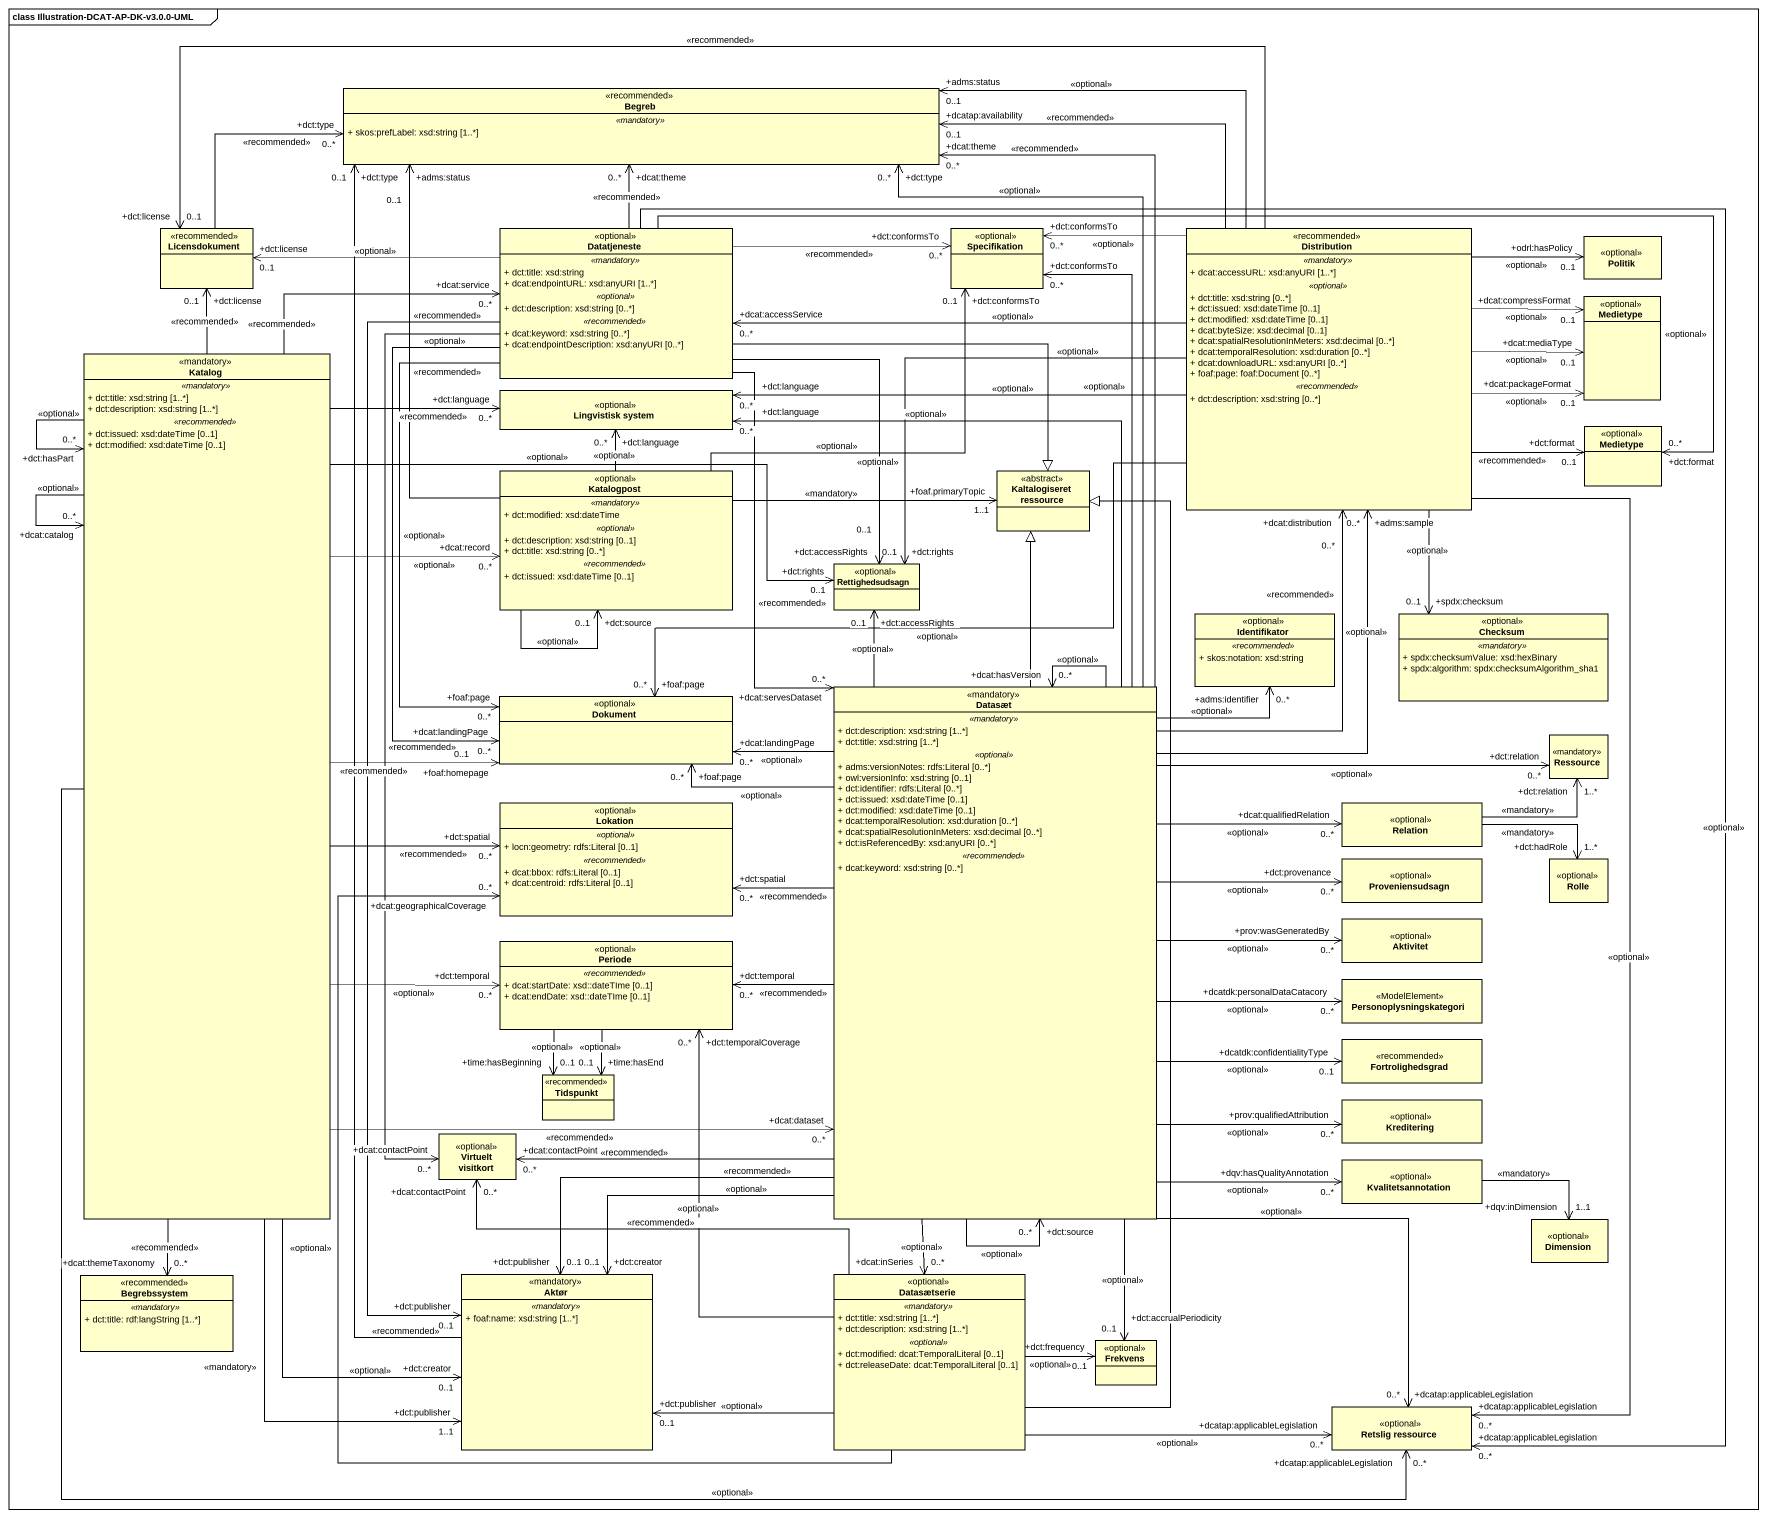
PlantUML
@startuml
mainframe class Illustration-DCAT-AP-DK-v3.0.0-UML
hide circle
hide empty members
skinparam classAttributeIconSize 0
class Begreb <<recommended>> {
  .. <<mandatory>> ..
  + skos:prefLabel: xsd:string [1..*]
}
class Licensdokument <<recommended>>
class Datatjeneste <<optional>> {
  .. <<mandatory>> ..
  + dct:title: xsd:string
  + dcat:endpointURL: xsd:anyURI [1..*]
  .. <<optional>> ..
  + dct:description: xsd:string [0..*]
  .. <<recommended>> ..
  + dcat:keyword: xsd:string [0..*]
  + dcat:endpointDescription: xsd:anyURI [0..*]
}
class Specifikation <<optional>>
class Distribution <<recommended>> {
  .. <<mandatory>> ..
  + dcat:accessURL: xsd:anyURI [1..*]
  .. <<optional>> ..
  + dct:title: xsd:string [0..*]
  + dct:issued: xsd:dateTime [0..1]
  + dct:modified: xsd:dateTime [0..1]
  + dcat:byteSize: xsd:decimal [0..1]
  + dcat:spatialResolutionInMeters: xsd:decimal [0..*]
  + dcat:temporalResolution: xsd:duration [0..*]
  + dcat:downloadURL: xsd:anyURI [0..*]
  + foaf:page: foaf:Document [0..*]
  .. <<recommended>> ..
  + dct:description: xsd:string [0..*]
}
class Politik <<optional>>
class Medietype <<optional>>
class Katalog <<mandatory>> {
  .. <<mandatory>> ..
  + dct:title: xsd:string [1..*]
  + dct:description: xsd:string [1..*]
  .. <<recommended>> ..
  + dct:issued: xsd:dateTime [0..1]
  + dct:modified: xsd:dateTime [0..1]
}
class "Lingvistisk system" as Lingvistisk_system <<optional>>
class "Medietype" as Medietype_2 <<optional>>
class Katalogpost <<optional>> {
  .. <<mandatory>> ..
  + dct:modified: xsd:dateTime
  .. <<optional>> ..
  + dct:description: xsd:string [0..1]
  + dct:title: xsd:string [0..*]
  .. <<recommended>> ..
  + dct:issued: xsd:dateTime [0..1]
}
class "Kaltalogiseret ressource" as Kaltalogiseret_ressource <<abstract>>
class Rettighedsudsagn <<optional>>
class Identifikator <<optional>> {
  .. <<recommended>> ..
  + skos:notation: xsd:string
}
class Checksum <<optional>> {
  .. <<mandatory>> ..
  + spdx:checksumValue: xsd:hexBinary
  + spdx:algorithm: spdx:checksumAlgorithm_sha1
}
class Dokument <<optional>>
class Datasæt <<mandatory>> {
  .. <<mandatory>> ..
  + dct:description: xsd:string [1..*]
  + dct:title: xsd:string [1..*]
  .. <<optional>> ..
  + adms:versionNotes: rdfs:Literal [0..*]
  + owl:versionInfo: xsd:string [0..1]
  + dct:identifier: rdfs:Literal [0..*]
  + dct:issued: xsd:dateTime [0..1]
  + dct:modified: xsd:dateTime [0..1]
  + dcat:temporalResolution: xsd:duration [0..*]
  + dcat:spatialResolutionInMeters: xsd:decimal [0..*]
  + dct:isReferencedBy: xsd:anyURI [0..*]
  .. <<recommended>> ..
  + dcat:keyword: xsd:string [0..*]
}
class Ressource <<mandatory>>
class Lokation <<optional>> {
  .. <<optional>> ..
  + locn:geometry: rdfs:Literal [0..1]
  .. <<recommended>> ..
  + dcat:bbox: rdfs:Literal [0..1]
  + dcat:centroid: rdfs:Literal [0..1]
}
class Relation <<optional>>
class Proveniensudsagn <<optional>>
class Rolle <<optional>>
class Periode <<optional>> {
  .. <<recommended>> ..
  + dcat:startDate: xsd::dateTIme [0..1]
  + dcat:endDate: xsd::dateTIme [0..1]
}
class Aktivitet <<optional>>
class Personoplysningskategori <<ModelElement>>
class Fortrolighedsgrad <<recommended>>
class Tidspunkt <<recommended>>
class Kreditering <<optional>>
class "Virtuelt visitkort" as Virtuelt_visitkort <<optional>>
class Kvalitetsannotation <<optional>>
class Dimension <<optional>>
class Begrebssystem <<recommended>> {
  .. <<mandatory>> ..
  + dct:title: rdf:langString [1..*]
}
class Aktør <<mandatory>> {
  .. <<mandatory>> ..
  + foaf:name: xsd:string [1..*]
}
class Datasætserie <<optional>> {
  .. <<mandatory>> ..
  + dct:title: xsd:string [1..*]
  + dct:description: xsd:string [1..*]
  .. <<optional>> ..
  + dct:modified: dcat:TemporalLiteral [0..1]
  + dct:releaseDate: dcat:TemporalLiteral [0..1]
}
class Frekvens <<optional>>
class "Retslig ressource" as Retslig_ressource <<optional>>
Licensdokument -right-> "+dct:type\n0..*" Begreb : <<recommended>>
Datatjeneste -up-> "+dcat:theme\n0..*" Begreb : <<recommended>>
Datatjeneste -left-> "+dct:license\n0..1" Licensdokument : <<optional>>
Datatjeneste -right-> "+dct:conformsTo\n0..*" Specifikation : <<recommended>>
Datatjeneste -right-> "+dct:format\n0..*" Medietype_2 : <<optional>>
Datatjeneste -right-|> Kaltalogiseret_ressource
Datatjeneste --> "+dct:accessRights\n0..1" Rettighedsudsagn : <<optional>>
Datatjeneste --> "+dcat:landingPage\n0..*" Dokument : <<optional>>
Datatjeneste --> "+foaf:page\n0..*" Dokument : <<optional>>
Datatjeneste --> "+dcat:servesDataset\n0..*" Datasæt : <<recommended>>
Datatjeneste --> "+dcat:contactPoint\n0..*" Virtuelt_visitkort : <<recommended>>
Datatjeneste --> "+dct:publisher\n0..1" Aktør : <<recommended>>
Datatjeneste --> "+dcatap:applicableLegislation\n0..*" Retslig_ressource : <<optional>>
Distribution -left-> "+adms:status\n0..1" Begreb : <<optional>>
Distribution -left-> "+dcatap:availability\n0..1" Begreb : <<recommended>>
Distribution -left-> "+dct:license\n0..1" Licensdokument : <<recommended>>
Distribution -left-> "+dcat:accessService\n0..*" Datatjeneste : <<optional>>
Distribution -left-> "+dct:conformsTo\n0..*" Specifikation : <<optional>>
Distribution -right-> "+odrl:hasPolicy\n0..1" Politik : <<optional>>
Distribution -right-> "+dcat:packageFormat\n0..1" Medietype : <<optional>>
Distribution -right-> "+dcat:mediaType\n0..1" Medietype : <<optional>>
Distribution -right-> "+dcat:compressFormat\n0..1" Medietype : <<optional>>
Distribution -left-> "+dct:language\n0..*" Lingvistisk_system : <<optional>>
Distribution -right-> "+dct:format\n0..1" Medietype_2 : <<recommended>>
Distribution -left-> "+dct:rights\n0..1" Rettighedsudsagn : <<optional>>
Distribution --> "+spdx:checksum\n0..1" Checksum : <<optional>>
Distribution -left-> "+foaf:page\n0..*" Dokument : <<optional>>
Distribution --> "+dcatap:applicableLegislation\n0..*" Retslig_ressource : <<optional>>
Katalog -up-> "+dct:license\n0..1" Licensdokument : <<recommended>>
Katalog -up-> "+dcat:service\n0..*" Datatjeneste : <<recommended>>
Katalog --> "+dcat:catalog\n0..*" Katalog : <<optional>>
Katalog --> "+dct:hasPart\n0..*" Katalog : <<optional>>
Katalog -up-> "+dct:language\n0..*" Lingvistisk_system : <<recommended>>
Katalog -up-> "+dcat:record\n0..*" Katalogpost : <<optional>>
Katalog -right-> "+dct:rights\n0..1" Rettighedsudsagn : <<optional>>
Katalog -right-> "+foaf:homepage\n0..1" Dokument : <<recommended>>
Katalog -right-> "+dcat:dataset\n0..*" Datasæt : <<recommended>>
Katalog -right-> "+dct:spatial\n0..*" Lokation : <<recommended>>
Katalog -right-> "+dct:temporal\n0..*" Periode : <<optional>>
Katalog --> "+dcat:themeTaxonomy\n0..*" Begrebssystem : <<recommended>>
Katalog --> "+dct:creator\n0..1" Aktør : <<optional>>
Katalog --> "+dct:publisher\n1..1" Aktør : <<mandatory>>
Katalog -right-> "+dcatap:applicableLegislation\n0..*" Retslig_ressource : <<optional>>
Katalogpost -up-> "+adms:status\n0..1" Begreb : <<recommended>>
Katalogpost -up-> "+dct:conformsTo\n0..1" Specifikation : <<optional>>
Katalogpost -up-> "+dct:language\n0..*" Lingvistisk_system : <<optional>>
Katalogpost --> "+dct:source\n0..1" Katalogpost : <<optional>>
Katalogpost -right-> "+foaf.primaryTopic\n1..1" Kaltalogiseret_ressource : <<mandatory>>
Datasæt -up-> "+dcat:theme\n0..*" Begreb : <<recommended>>
Datasæt -up-> "+dct:type\n0..*" Begreb : <<optional>>
Datasæt -up-> "+dct:conformsTo\n0..*" Specifikation : <<optional>>
Datasæt -up-> "+adms:sample\n0..*" Distribution : <<optional>>
Datasæt -up-> "+dcat:distribution\n0..*" Distribution : <<recommended>>
Datasæt -up-> "+dct:language\n0..*" Lingvistisk_system : <<optional>>
Datasæt -up-|> Kaltalogiseret_ressource
Datasæt -up-> "+dct:accessRights\n0..1" Rettighedsudsagn : <<optional>>
Datasæt -up-> "+adms:identifier\n0..*" Identifikator : <<optional>>
Datasæt -left-> "+dcat:landingPage\n0..*" Dokument : <<optional>>
Datasæt -left-> "+foaf:page\n0..*" Dokument : <<optional>>
Datasæt --> "+dct:source\n0..*" Datasæt : <<optional>>
Datasæt --> "+dcat:hasVersion\n0..*" Datasæt : <<optional>>
Datasæt -right-> "+dct:relation\n0..*" Ressource : <<optional>>
Datasæt -left-> "+dct:spatial\n0..*" Lokation : <<recommended>>
Datasæt -right-> "+dcat:qualifiedRelation\n0..*" Relation : <<optional>>
Datasæt -right-> "+dct:provenance\n0..*" Proveniensudsagn : <<optional>>
Datasæt -left-> "+dct:temporal\n0..*" Periode : <<recommended>>
Datasæt -right-> "+prov:wasGeneratedBy\n0..*" Aktivitet : <<optional>>
Datasæt -right-> "+dcatdk:personalDataCatacory\n0..*" Personoplysningskategori : <<optional>>
Datasæt -right-> "+dcatdk:confidentialityType\n0..1" Fortrolighedsgrad : <<optional>>
Datasæt -right-> "+prov:qualifiedAttribution\n0..*" Kreditering : <<optional>>
Datasæt -left-> "+dcat:contactPoint\n0..*" Virtuelt_visitkort : <<recommended>>
Datasæt -right-> "+dqv:hasQualityAnnotation\n0..*" Kvalitetsannotation : <<optional>>
Datasæt --> "+dct:creator\n0..1" Aktør : <<optional>>
Datasæt --> "+dct:publisher\n0..1" Aktør : <<recommended>>
Datasæt --> "+dcat:inSeries\n0..*" Datasætserie : <<optional>>
Datasæt --> "+dct:accrualPeriodicity\n0..1" Frekvens : <<optional>>
Datasæt --> "+dcatap:applicableLegislation\n0..*" Retslig_ressource : <<optional>>
Relation -right-> "+dct:relation\n1..*" Ressource : <<mandatory>>
Relation -right-> "+dct:hadRole\n1..*" Rolle : <<mandatory>>
Periode --> "+time:hasEnd\n0..1" Tidspunkt : <<optional>>
Periode --> "+time:hasBeginning\n0..1" Tidspunkt : <<optional>>
Kvalitetsannotation -right-> "+dqv:inDimension\n1..1" Dimension : <<mandatory>>
Aktør -up-> "+dct:type\n0..1" Begreb : <<recommended>>
Datasætserie -up-|> Kaltalogiseret_ressource
Datasætserie -up-> "+dcat:geographicalCoverage\n0..*" Lokation : <<optional>>
Datasætserie -up-> "+dct:temporalCoverage\n0..*" Periode : <<optional>>
Datasætserie -left-> "+dcat:contactPoint\n0..*" Virtuelt_visitkort : <<recommended>>
Datasætserie -left-> "+dct:publisher\n0..1" Aktør : <<optional>>
Datasætserie -right-> "+dct:frequency\n0..1" Frekvens : <<optional>>
Datasætserie -right-> "+dcatap:applicableLegislation\n0..*" Retslig_ressource : <<optional>>
@enduml
